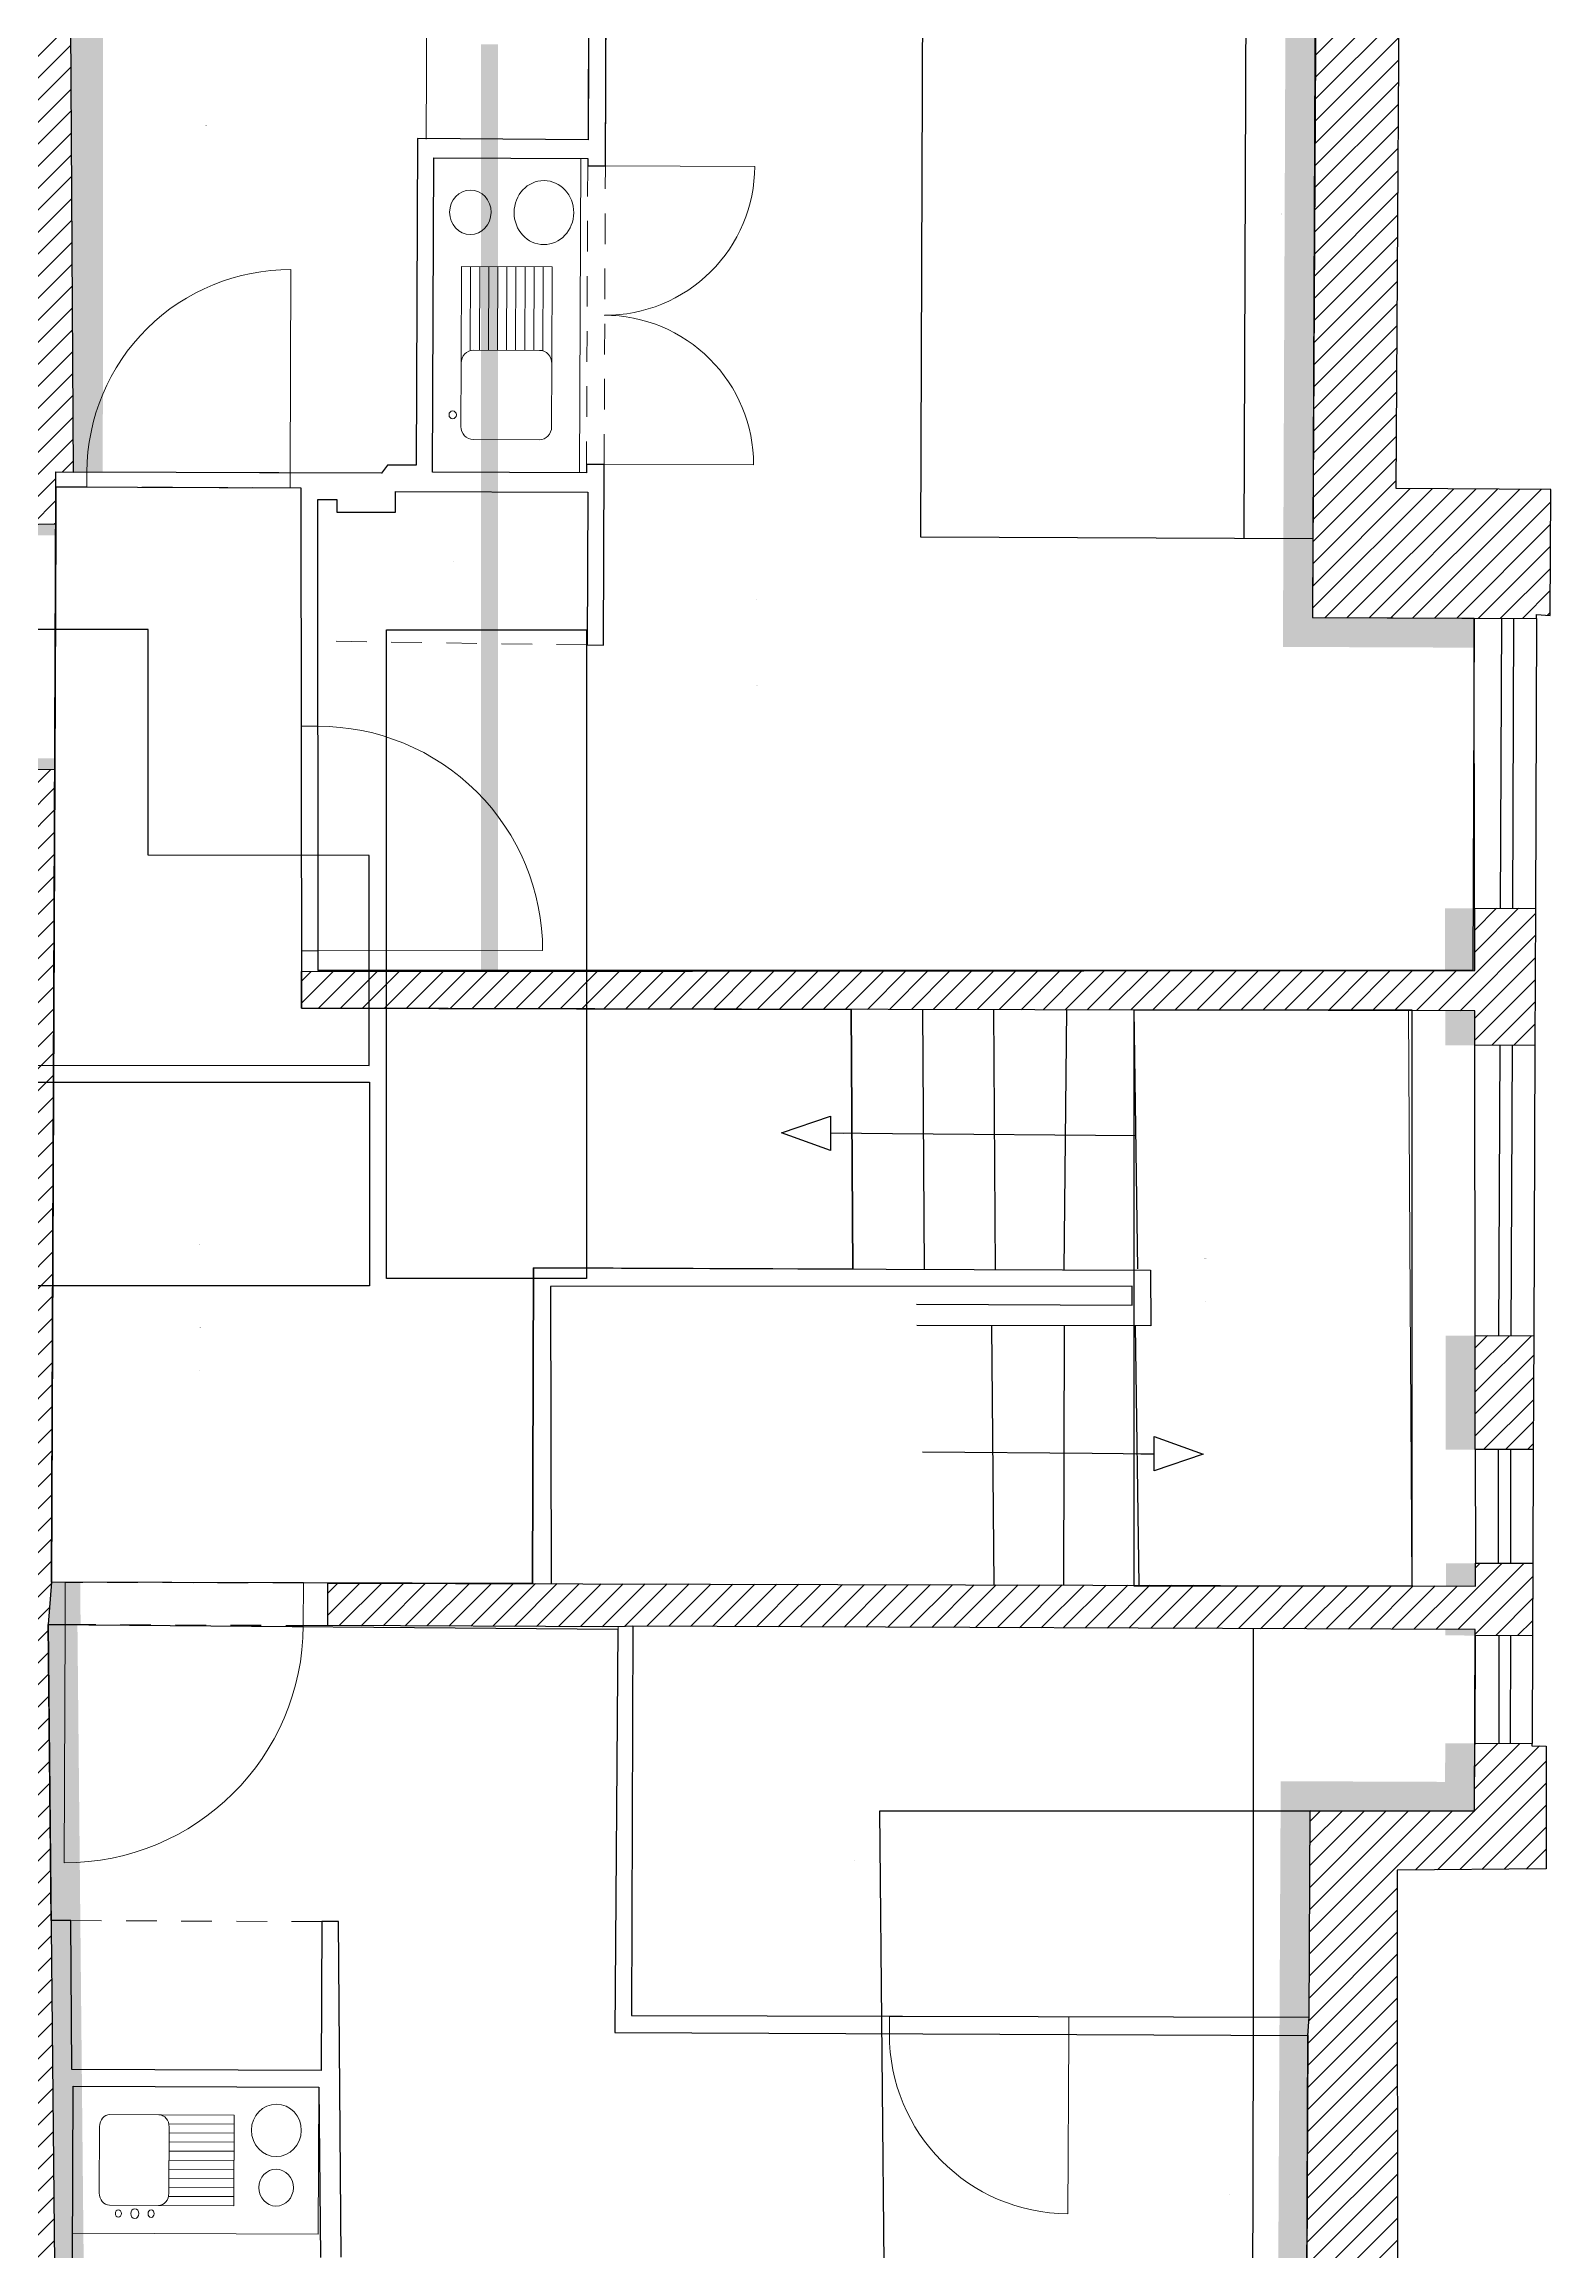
# Model space of a CAD drawing. Header units: metres. Extents: x -228 to 369, y -174 to 385.
# Drawn here: x 84.63 to 90.78, y 9.14 to 18.15 of the extents above; entities that cross this region are included whole.
import ezdxf
from ezdxf.enums import TextEntityAlignment as Align

# ---------------------------------------------------------------- set-up
doc = ezdxf.new("R2010")
doc.units = ezdxf.units.M
doc.linetypes.add('CACHE', pattern=[9.524999999999999, 6.349999999999999, -3.174999999999999])
doc.linetypes.add('CACHE2', pattern=[0.1875, 0.125, -0.0625])
for name, color, linetype in [('010_mur', 2, 'Continuous'), ('020_cloi', 5, 'Continuous'), ('030_menuiserie', 1, 'Continuous'), ('070_trait-fin', 4, 'Continuous'), ('077_textes-1', 243, 'Continuous')]:
    doc.layers.add(name, color=color, linetype=linetype)
doc.layers.add('060_repères murs', color=104, linetype='Continuous', lineweight=0)
doc.layers.add('102_demol', color=10, linetype='Continuous', lineweight=5)
doc.layers.add('091_surfaces', color=60, linetype='Continuous', plot=False)
doc.layers.add('092_surfaces projet', color=60, linetype='Continuous', plot=False)
doc.styles.add('clem', font='swissc.ttf')
pattern_1 = [(45, (-103.05373800496132, -13.210962721703547), (-0.0449012806, 0.0449012806), [])]

# ---------------------------------------------------------------- blocks, each defined once
blk = doc.blocks.new('R+1 Projet')
at = {"layer": '010_mur'}
h = blk.add_hatch(dxfattribs=at)
h.set_pattern_fill('ANSI31', color=4, scale=0.02)
h.set_pattern_definition(pattern_1)
h.paths.add_polyline_path([(-11.804457815504467, 12.118766791894162), (-10.86187814021232, 12.122532927163702), (-10.807843202213299, 12.122317166687134), (-10.773001586594111, 12.121906286140293), (-10.76979796741136, 12.499809528110632), (-11.57468503097789, 12.500578974907691), (-11.574175238387069, 12.513657684576751), (-11.710971716382447, 12.512307834803943), (-11.711730076350687, 12.498257816173423), (-12.372259680040262, 12.488472950888394), (-12.406210457448362, 12.508731184489733), (-12.499032577815415, 12.506780497131402), (-12.522894778708832, 12.53551147856036), (-12.75520256104322, 12.534364368142851), (-12.75490472290436, 12.608954764991502), (-12.89333176482283, 12.611791117006652), (-12.89440541546373, 12.533398294277722), (-13.19213645064232, 12.484083618377914), (-13.555917248992081, 12.481874511392382), (-13.53863806790749, 8.245270460756148), (-13.6821056631178, 8.242795422472701), (-13.68358072028884, 8.21232620895069), (-17.45094311784687, 8.238737074572128), (-17.45247965153187, 8.272161079279178), (-17.66123324933691, 8.265475588808767), (-17.667951406688697, 8.046615409551015), (-17.64457418415095, 8.046522064645252), (-17.64792629934938, 7.834332621678769), (-17.70812213583715, 7.813687097233343), (-17.71077342823261, 7.776938103502763), (-17.73085103540496, 7.766993138421677), (-17.72243273203716, 7.058094335620117), (-17.271166506367948, 7.056292437790836), (-17.267864582840808, 7.883224280816213), (-13.54712452687458, 7.868367424609897), (-13.54889003341213, 5.924892285593669), (-13.05424737667596, 5.933618519223819), (-13.05340019593805, 6.145785632439219), (-12.98154450071754, 6.145498714844289), (-12.997186160511228, 8.649966163828793), (-12.984589983760559, 9.198499158337793), (-12.97946217289562, 9.272259181565024), (-12.97119538551986, 11.342588769218422), (-12.97119538551986, 12.123425559047613)])
h = blk.add_hatch(dxfattribs=at)
h.set_pattern_fill('ANSI31', color=4, scale=0.02)
h.set_pattern_definition(pattern_1)
h.paths.add_polyline_path([(-17.28631225777037, 4.0278565000768864), (-17.282853479815998, 4.128279074980965), (-17.27717608338044, 5.551257401747426), (-17.70455903233418, 5.552963934935979), (-17.69576835363147, 4.812707693754055), (-17.642410968028088, 4.813937359137634), (-17.6404976626908, 4.570802296847541), (-17.668624307553358, 4.568750902070022), (-17.66882697908357, 4.349012606968609), (-17.63964852955334, 4.347505398751091), (-17.6447258035756, 4.029287638598616)])
h.paths.add_polyline_path([(-17.61804934940392, -1.2474363171556617), (-17.64577849843881, -0.24323743619926996), (-17.28253657386176, -0.24168277785400316), (-17.278949805787228, -1.0797220553111402), (-13.55084236026767, -1.0946083200108843), (-13.5466908650543, 2.9794908102945192), (-13.55150182396322, 3.049825481944717), (-13.549790704806181, 4.93343077992613), (-13.05824894359812, 4.931468063343637), (-13.07149049333897, 1.6152618087122392), (-13.085077358123849, 1.4431773799640357), (-13.045997896383959, -2.5410611844294184), (-13.59832634867958, -2.535954220874264), (-13.6015783745654, -1.827889913133695), (-13.717906037115421, -1.8242684776635725), (-13.702145578346212, -1.4571971529642178), (-17.426757306942118, -1.4448052998274217), (-17.437137987848438, -1.474107712203404), (-17.66001204186021, -1.4746853880511481), (-17.65764940308301, -1.2502126560307807)])
h.paths.add_polyline_path([(-10.893363628236294, -5.757968302533554), (-10.829610028206263, -6.120839350369206), (-10.820030641008234, -6.164803270734993), (-11.345958657534176, -6.295703517895889), (-11.365444964872404, -6.207985536894411), (-12.74038062141157, -6.443215566566215), (-13.555917249561348, -6.522433814381657), (-13.55020196048335, -4.49289993832208), (-13.58933912837496, -4.492743664416777), (-13.59238082385662, -3.830474605765048), (-13.03344231715753, -3.8211305795804953), (-13.01114592332484, -6.094297818841879)])
h.paths.add_polyline_path([(-11.943981120039663, 1.6122765196237152), (-7.260497501372992, 1.5998761321618797), (-7.260620286626182, 1.6935307554685277), (-7.026714037903039, 1.693837415549206), (-7.027936660736559, 1.397439520953049), (-7.261510896220097, 1.3983721795122261), (-7.261414682757204, 1.4224678190564743), (-10.698802952309743, 1.436193246840558), (-10.759548899368857, 1.433891589413688), (-11.943981119878645, 1.4386210046330121)])
h.paths.add_polyline_path([(-7.022889106824586, 2.621107451379357), (-7.024804522529886, 2.1567572308778473), (-7.261227189455566, 2.15644727175968), (-7.2618376717858695, 2.622093099970662)])
h.paths.add_polyline_path([(-7.263390909133486, 3.947511606450862), (-12.051565095104998, 3.9579832735002847), (-12.050967380682303, 4.107674630263499), (-7.263390909133486, 4.111333636758646), (-7.263390909133486, 4.365127333908312), (-7.015693794014187, 4.365452076335785), (-7.018002261555376, 3.805815121909109), (-7.263390909133486, 3.806827334890549)])
h.paths.add_polyline_path([(-9.643212747523613, 12.498732547962282), (-9.765646328713592, 12.498849590627213), (-9.7731454227036, 12.110115172550282), (-7.9785595563106835, 12.088951962718562), (-7.93018076448916, 12.043812177979413), (-7.893882744118127, 10.932679209369963), (-7.901154705533008, 9.229060792621452), (-7.910720042784924, 9.156948811401232), (-7.925115054281269, 5.551870493690803), (-7.010815448928588, 5.548099065137938), (-7.010752239893954, 5.563422699108051), (-6.955629511415863, 5.5605758335063005), (-6.952782119174627, 6.073450435107805), (-7.584127700582867, 6.07864264337797), (-7.547094440292167, 11.989220695322143), (-7.505382920420997, 11.989054141874652), (-7.503020374584484, 12.496570064331753), (-7.69344260129521, 12.500641207154981), (-7.694009453679792, 12.576321055828592), (-7.831363498128303, 12.575130400572812), (-7.835963350128987, 12.511648707437123), (-8.031595619573455, 12.507404099041304), (-8.032625872598038, 12.489204143323294), (-8.145605431948534, 12.490613060111352), (-8.14569724758043, 12.467618891516464), (-8.84038248670866, 12.464849633132543), (-8.843461948097865, 12.485968030805523), (-8.95313553702228, 12.488516867854633), (-8.954244894702532, 12.474802255795222), (-9.642349643714516, 12.482975319251853)])
h.paths.add_polyline_path([(-17.29159721039719, 1.875311684591288), (-17.28905162326188, 1.2805417610576844), (-17.68780779870009, 1.2788351032997887), (-17.70714248684529, 1.9790322919921892), (-17.683327140288487, 1.9900867948375534), (-17.681770318876257, 2.007921139913378), (-17.651958623097048, 2.032331365320133), (-17.6267048845669, 2.0314876739429018), (-17.63212304246099, 2.2903299615238213), (-17.66173022365761, 2.291040949538583), (-17.66259093492092, 2.5166002555191516), (-17.6302469513872, 2.518252150009794), (-17.63305131444122, 2.814775279305176), (-17.291143156969987, 2.8180088701953347), (-17.29121598585542, 2.799769645827182)])
h.paths.add_polyline_path([(-7.964160262261538, -5.014469897450182), (-7.945069575965718, -0.23340930804581217), (-7.938551705405951, -0.15919241008174212), (-7.935186705963098, 0.6835360554396179), (-7.26437591957143, 0.680857521147118), (-7.26326825835884, 0.958259503289737), (-7.029752097120291, 0.957327078118106), (-7.0297886571274635, 0.9484639120996867), (-6.972101787750253, 0.947220724378421), (-6.9724095726377335, 0.44597880486500796), (-7.5801400465386894, 0.44105761826911394), (-7.575870283202349, -5.083503872569272), (-7.521769437039074, -5.0837198961971435), (-7.511198155326747, -5.6021617883257555), (-8.039699792075153, -5.685885436515818), (-8.046164502621286, -5.659562593708689), (-9.280028803467975, -5.869339873120335), (-9.270059892454265, -5.909929822356354), (-9.778977584311397, -6.006231421913398), (-9.790303036290751, -5.959217467679119), (-9.8068282447604, -5.9617872909609275), (-9.86801091838759, -5.595129855703124), (-9.210619709623824, -5.490728157987759), (-7.965485203308871, -5.275035838928554)])
blk.add_line((-13.05364349101906, 6.084855050935149), (-13.054247375647499, 5.933618519584124))
for points in [[(-17.64457418415095, 8.046522064645252), (-17.64792629934938, 7.834332621678769), (-17.70812213583715, 7.813687097233343), (-17.71077342823261, 7.776938103502763), (-17.73085103540496, 7.766993138421677), (-17.72243273203716, 7.058094335620117), (-17.271166506367948, 7.056292437790836), (-17.267864582840808, 7.883224280816213), (-13.54712452687458, 7.868367424609897), (-13.54889003341213, 5.924892285593669), (-13.05424737667596, 5.933618519223819), (-13.05340019593805, 6.145785632439219), (-12.98154450071754, 6.145498714844289), (-12.997186160511228, 8.649966163828793)], [(-7.910720042784924, 9.156948811401232), (-7.925115054281269, 5.551870493690803), (-7.010815448928588, 5.548099065137938), (-7.010752239893954, 5.563422699108051), (-6.955629511415863, 5.5605758335063005), (-6.952782119174627, 6.073450435107805), (-7.584127700582867, 6.07864264337797), (-7.547094440292167, 11.989220695322143)], [(-17.61804934940392, -1.2474363171556617), (-17.64577849843881, -0.24323743619926996), (-17.28253657386176, -0.24168277785400316), (-17.278949805787228, -1.0797220553111402), (-13.55084236026767, -1.0946083200108843), (-13.5466908650543, 2.9794908102945192), (-13.55150182396322, 3.049825481944717), (-13.549790704806181, 4.93343077992613), (-13.05824894359812, 4.931468063343637), (-13.07149049333897, 1.6152618087122392), (-13.085077358123849, 1.4431773799640357), (-13.045997896383959, -2.5410611844294184), (-13.59832634867958, -2.535954220874264), (-13.6015783745654, -1.827889913133695), (-13.717906037115421, -1.8242684776635725), (-13.702145578346212, -1.4571971529642178), (-17.426757306942118, -1.4448052998274217), (-17.437137987848438, -1.474107712203404), (-17.66001204186021, -1.4746853880511481), (-17.65764940308301, -1.2502126560307807), (-17.61804934940392, -1.2474363171556617)], [(-7.022889106824586, 2.621107451379357), (-7.024804522529886, 2.1567572308778473), (-7.261227189455566, 2.15644727175968), (-7.2618376717858695, 2.622093099970662), (-7.022889107138726, 2.621107451380667)], [(-11.943981119878645, 1.6122765196232898), (-7.260497501372992, 1.5998761321618797), (-7.260620286626182, 1.6935307554685277), (-7.026714037903039, 1.693837415549206), (-7.027936660736559, 1.397439520953049), (-7.261510896220097, 1.3983721795122261), (-7.261414682757204, 1.4224678190564743), (-10.698802952309743, 1.436193246840558), (-10.759548899368857, 1.433891589413688), (-11.943981119878645, 1.4386210046330121), (-11.943981120039663, 1.6122765197915099)], [(-7.964160262261538, -5.014469897450182), (-7.945069575965718, -0.23340930804581217), (-7.938551705405951, -0.15919241008174212), (-7.935186705963098, 0.6835360554396179), (-7.26437591957143, 0.680857521147118), (-7.26326825835884, 0.958259503289737), (-7.029752097120291, 0.957327078118106), (-7.0297886571274635, 0.9484639120996867), (-6.972101787750253, 0.947220724378421), (-6.9724095726377335, 0.44597880486500796), (-7.5801400465386894, 0.44105761826911394), (-7.575870283202349, -5.083503872569272)]]:
    blk.add_lwpolyline(points, dxfattribs=at)
blk.add_lwpolyline([(-7.263390909133486, 3.947511606450862), (-12.051565095104998, 3.9579832735002847), (-12.050967380682303, 4.107674630263499), (-7.263390909133486, 4.111333636758646), (-7.263390909133486, 4.365127333908312), (-7.015693794014187, 4.365452076335785), (-7.018002261555376, 3.805815121909109), (-7.263390909133486, 3.806827334890549)], close=True, dxfattribs=at)
at = {"layer": '020_cloi'}
for p, q in [((-11.109065434168407, 1.6100659273848579), (-11.103920228362076, 2.898628282058343)), ((-11.103920228362076, 2.898628282058343), (-8.586035316879824, 2.888574415397597)), ((-8.586035316879824, 2.888574415397597), (-8.584740470922151, 2.6617854396998886)), ((-8.661719167648226, 2.82375085185311), (-11.034556652318606, 2.8220643034143715)), ((-11.034556652318606, 2.8220643034143715), (-11.031767400324862, 1.609861265814398)), ((-8.662027899903878, 2.746432166916493), (-8.661719167648226, 2.82375085185311)), ((-9.541402330687452, 2.74994349304674), (-8.662027899903878, 2.746432166916493)), ((-8.584740470922151, 2.6617854396998886), (-9.540746046424355, 2.662567710832372))]:
    blk.add_line(p, q, dxfattribs=at)
at = {"layer": '030_menuiserie'}
for p, q in [((-7.158347663431304, 4.36526505123882), (-7.153466121132478, 5.548687490897718)), ((-7.108348088838792, 4.3650588061587765), (-7.103466546539893, 5.548481245817674)), ((-7.164436413644472, 2.6216913254352394), (-7.159549566430105, 3.806398995933414)), ((-7.114436838890942, 2.62148508018683), (-7.109549991676577, 3.8061927506851485)), ((-7.165748104946287, 1.6936551349135698), (-7.16635500490931, 2.156571654423751)), ((-7.115748148193415, 1.693720686508605), (-7.11635504815651, 2.156637206018786)), ((-7.1651527350286415, 1.3979874223272781), (-7.165617980773931, 0.9578695882055039)), ((-7.117345275858497, 1.397796528032341), (-7.1191026374535795, 0.957683852478076))]:
    blk.add_line(p, q, dxfattribs=at)
at = {"layer": '070_trait-fin', "linetype": 'CACHE'}
for p, q in [((-9.524192322488052, 5.879798453244584), (-9.51108120492474, 9.16333902430575)), ((-8.197285152141376, 8.074848020373903), (-8.206070960477046, 5.874535217963565)), ((-13.05424737465273, 5.933618519891606), (-13.05824894311521, 4.9314680628389755)), ((-7.923831158197681, 5.8734082407868105), (-9.524192322488052, 5.879798453244584)), ((-8.169724530379645, -1.5077028601132043), (-8.166101756325116, -0.23252672998758506))]:
    blk.add_line(p, q, dxfattribs=at)
at = {"layer": '070_trait-fin'}
for p, q in [((-9.800925972730727, 2.893425452017109), (-9.807470695321353, 3.9530754702382533)), ((-9.509176357090583, 2.892260500305128), (-9.515956309429276, 3.95243793440677)), ((-9.219559330467492, 2.8911040650466746), (-9.226049833629695, 3.951803912940085)), ((-8.93848992472569, 2.8899817611776233), (-8.928201771768327, 3.9511525244856602)), ((-8.637954453344829, 2.893995877437264), (-8.652630222426996, 3.950549853240372)), ((-9.639215555446462, 3.4452566984287105), (-9.892469985207608, 3.447386902181314)), ((-8.645495487125155, 3.4368982069620686), (-9.639215555446462, 3.4452566984287105)), ((-9.224084053814112, 1.605075091387262), (-9.234030771423896, 2.6623167351215673)), ((-8.939382966186786, 2.662075633110653), (-8.94218354505214, 1.6043287069239893)), ((-8.6486300185863, 2.6618377180576487), (-8.634803920911326, 1.6035148619759996)), ((-9.517005393502368, 2.1475858054001575), (-8.824753542465805, 2.141763057988283)), ((-8.824753542465805, 2.141763057988283), (-8.57149911270466, 2.139632854235679))]:
    blk.add_line(p, q, dxfattribs=at)
at = {"layer": '070_trait-fin', "linetype": 'CACHE2'}
for p, q in [((-12.043536196801979, 1.612540111068956), (-13.01520119530065, 1.615112772353168)), ((-13.015657160618389, 1.44290018668049), (-12.043995623345362, 1.4390203617833324))]:
    blk.add_line(p, q, dxfattribs=at)
at = {"layer": '070_trait-fin', "color": 7, "linetype": 'CACHE', "true_color": 0xffffff}
blk.add_line((-7.261510896220097, 1.3983721795122261), (-7.26326825835884, 0.958259503289737), dxfattribs=at)
at = {"layer": '070_trait-fin', "color": 7, "true_color": 0xffffff}
for points in [[(-7.2641228638175015, 4.365126374866231), (-7.265675170589056, 5.549150345681264)], [(-7.2618376717858695, 2.622093099970662), (-7.263390909133486, 3.806827334890549)], [(-7.261227189455566, 2.15644727175968), (-7.260620286626182, 1.6935307554685277)]]:
    blk.add_lwpolyline(points, dxfattribs=at)
at = {"layer": '070_trait-fin'}
for points in [[(-7.010815448928588, 5.548099065137938), (-7.015693794014187, 4.365452076335785)], [(-7.0180022610182995, 3.805815121906925), (-7.022889106824586, 2.6211074513795016)], [(-9.837320953092785, 3.446923026300212), (-9.892469985207608, 3.4473869021813166), (-9.89305875643029, 3.37738937830771), (-10.092462910561007, 3.449069105674719), (-9.891881213984888, 3.5173844260550697), (-9.892469985207608, 3.4473869021813166)], [(-8.626648144819482, 2.1400967301167837), (-8.57149911270466, 2.139632854235679), (-8.570910341481977, 2.209630378109286), (-8.37150618735126, 2.137950650742277), (-8.572087883927379, 2.069635330361925), (-8.57149911270466, 2.139632854235679)], [(-7.024804521397854, 2.1567572308793017), (-7.026714036971862, 1.69383741555037)], [(-7.0278975501209775, 1.3974393647849501), (-7.029654910870994, 0.9573266900556341)]]:
    blk.add_lwpolyline(points, dxfattribs=at)
at = {"layer": '070_trait-fin', "linetype": 'CACHE'}
for points in [[(-8.166101756325116, -0.23252672998758506), (-8.166101756325116, 1.4260802178085852)], [(-9.645625870146068, -4.043271251511033), (-9.690815760167952, 0.682692324489035), (-7.935190074965448, 0.682692324489035)]]:
    blk.add_lwpolyline(points, dxfattribs=at)
at = {"layer": '091_surfaces'}
for points in [[(-12.984581385658998, 9.198873584839742), (-11.584409290582881, 9.193282724141604), (-11.549555200518336, 9.180143985759063), (-10.875166360860204, 9.177451162743672), (-10.881862277453656, 7.500529241802578), (-11.577394525410673, 7.505766063495976), (-11.582715412893268, 6.173209665304391), (-11.700150862716947, 6.173678584155278), (-11.724483309801254, 6.140479293096723), (-12.98154450071754, 6.145498714844289), (-12.997186160511228, 8.649966163828793)], [(-11.98295400329811, 4.1113273581252034), (-11.985019435130125, 6.033214522399357), (-11.907303216939873, 6.032904203029396), (-11.9075055266247, 5.982237846267678), (-11.667292159114659, 5.981278679083383), (-11.666953412313925, 6.0661142646505315), (-10.88258508634557, 6.06298229515682), (-10.885073600869765, 5.439760397430218), (-10.818923556615374, 5.439496262286848), (-10.81598467365262, 6.1755079830723965), (-10.887961347028924, 6.1757953846114795), (-10.888094155809195, 6.142534913587733), (-11.516246908820104, 6.1450431159553265), (-11.511130073415698, 7.4269796865512365), (-10.882975406377792, 7.424471479362701), (-10.883092336070057, 7.395187660180515), (-10.811115664953105, 7.394900258323014), (-10.804033712672918, 9.168501759672923), (-7.9068941907649055, 9.161206024922434), (-7.925115054281269, 5.551870493690803), (-7.265675170588839, 5.549150345512135), (-7.271606100271892, 4.1113273581252034)], [(-11.109065434168242, 1.6100659274274398), (-13.07149049333897, 1.6152618087122392), (-13.05364349101906, 6.084855050935149), (-12.054313328049211, 6.080864743986021), (-12.051565095104998, 3.9579832735002847), (-9.807470695321353, 3.9530754702382533), (-9.80092597272276, 2.8934254507271038), (-11.103920228358911, 2.8986282828488075)], [(-8.652630222417393, 3.950549852549616), (-7.520695840664011, 3.950549852549616), (-7.520695840664011, 1.599982464471105), (-8.652630222417393, 1.599982464471105)], [(-7.261414682757204, 1.4224678190564743), (-10.698802952309743, 1.436193246840558), (-10.705146107457004, -0.15238782909596904), (-7.938551705405951, -0.15919241008174212), (-7.935190074965448, 0.682692324489035), (-7.264368593234103, 0.682692324489035)]]:
    blk.add_lwpolyline(points, close=True, dxfattribs=at)
for points in [[(-13.085077358123849, 1.4431773799640357), (-10.759626756514354, 1.4243003910277046), (-10.772991655203624, -0.2221174673634232), (-7.945069575965718, -0.23340930804581217), (-7.960181526266769, -4.018037523805625)], [(-12.98582383158216, -1.1496451393042753), (-12.983067820984939, -0.4407874667919722), (-11.981066347976066, -0.44478839610532117), (-11.974106742530457, -1.1395099255160313)], [(-11.888683604071884, -1.1386541724432027), (-11.900680828662553, 0.23058067912177593), (-11.968688440778879, 0.2308522323284501), (-11.971060312993469, -0.3765642265515641), (-12.98791161132332, -0.37250395866489305), (-12.9918760516743, 0.23493780192104086), (-13.07297665940674, 0.23526163503018283), (-13.085077358123849, 1.4431773799640357)]]:
    blk.add_lwpolyline(points, dxfattribs=at)
at = {"layer": '102_demol', "ltscale": 0.5}
for p, q in [((-11.535151957709132, 9.180087639432164), (-11.541847846995333, 7.503173057819367)), ((-10.911141244047721, 7.424584837886506), (-10.91625999707696, 6.142647379363188)), ((-11.399473229275063, 6.589312169354381), (-11.397895808984941, 6.984196417848288)), ((-11.397895808984941, 6.984196417848288), (-11.027898761412107, 6.982718320127898)), ((-11.362266517482166, 6.640985538023816), (-11.36089610434614, 6.9840486079306)), ((-11.325259442477655, 6.6426828110039065), (-11.32389639970741, 6.983900798013057)), ((-11.288259737166046, 6.642535001730286), (-11.28689669522948, 6.983752988263733)), ((-11.25126003252717, 6.642387191812595), (-11.24989698991787, 6.983605178989819)), ((-11.21426032788837, 6.642239381894907), (-11.212897285278997, 6.983457369072276)), ((-11.177260623249568, 6.642091571977362), (-11.175897580640193, 6.983309559154732)), ((-11.140260918610693, 6.6419437620596735), (-11.138897876001392, 6.983161749237043)), ((-11.103261213460101, 6.641795952954126), (-11.101898171362592, 6.983013939319354)), ((-11.066268879186865, 6.639803060138657), (-11.06489846605091, 6.982866130045586)), ((-11.029476181702158, 6.5878340716339885), (-11.027898761412107, 6.982718320127898)), ((-11.400502264728383, 6.331707890095423), (-11.399473229275063, 6.589312169354381)), ((-11.349259250599536, 6.642778688056861), (-11.07926140533822, 6.641700075901172)), ((-11.029476181702158, 6.5878340716339885), (-11.030505217155552, 6.330229792375031)), ((-11.080719200107596, 6.2767622005744474), (-11.350717045207967, 6.2778408125620615)), ((-12.9830678209836, -0.440787466456823), (-12.9854686390523, -1.0407743588945597)), ((-11.981066348145724, -0.4447884385817451), (-12.9830678209836, -0.440787466456823)), ((-11.981066348145724, -0.4447884385817451), (-11.983462780785596, -1.0447753483556155)), ((-12.87517648737685, -0.6062129956326683), (-12.8762541823689, -0.8762108445487685)), ((-12.632825817632584, -0.5571797824656824), (-12.83322686886288, -0.5563800118482322)), ((-12.632825817632584, -0.5571797824656824), (-12.325628986646299, -0.5584057594821206)), ((-12.592659658558805, -0.5943403745870456), (-12.325776670432498, -0.595405464582873)), ((-12.592353876139642, -0.8773438484032522), (-12.59127618114766, -0.607345999487152)), ((-12.327105828165186, -0.9284028120554286), (-12.325628986646299, -0.5584057594821206)), ((-12.591667344104172, -0.7053452182846377), (-12.32621972278579, -0.7064045801924659)), ((-12.591519660317973, -0.6683455131840311), (-12.326072038999664, -0.6694048750917135)), ((-12.591371975698094, -0.6313458076075767), (-12.32592435437964, -0.632405169515405)), ((-12.591962712510322, -0.7793446289616986), (-12.326515091191942, -0.7804039908695268)), ((-12.591815028724195, -0.7423449238610921), (-12.326367407405742, -0.7434042857689201)), ((-12.593841131671544, -0.890338016483147), (-12.326958143545236, -0.8914031064789742)), ((-12.592258081077416, -0.8533440394705395), (-12.326810459598091, -0.8544034015465879)), ((-12.592110397130272, -0.816344334538153), (-12.326662775139084, -0.8174036958019133)), ((-12.83470371038176, -0.9263770644215402), (-12.634302659151473, -0.9271768350388448)), ((-12.634302659151473, -0.9271768350388448), (-12.327105828165186, -0.9284028120554286)), ((-11.983462780785596, -1.0447753483556155), (-12.9854686390523, -1.0407743588945597))]:
    blk.add_line(p, q, dxfattribs=at)
at = {"layer": '102_demol'}
for p, q in [((-10.875166360860204, 9.177451162743672), (-10.881862277453656, 7.500529241802578)), ((-10.804033707394229, 9.168501759651843), (-10.811115664951759, 7.394900258658161)), ((-11.577394525410673, 7.505766063495976), (-11.582715399206608, 6.1732096652497415)), ((-10.881862277453656, 7.500529241802578), (-11.577394525410673, 7.505766063495976)), ((-11.516246908812064, 6.145043117967143), (-11.511128159744295, 7.426979679559301)), ((-11.511128159744295, 7.426979679559301), (-10.882975406390578, 7.424471476160107)), ((-10.882975406390578, 7.424471476160107), (-10.88309233599528, 7.395187660515367)), ((-10.883092335673318, 7.395187660178927), (-10.8111156637959, 7.39490025879728)), ((-10.811115664629796, 7.394900258321723), (-10.201419528997175, 7.392465755818412)), ((-12.097375754321948, 6.141968246077594), (-12.094063866387842, 6.971395890909481)), ((-12.98154450071754, 6.145498714844289), (-12.92680340144357, 6.145280134720668)), ((-12.927046696041609, 6.084349552711936), (-12.926803401604518, 6.145280134888889)), ((-12.097619050426694, 6.081037662949239), (-12.09737575496587, 6.141968246750475)), ((-11.724483309801254, 6.140479293096723), (-12.0973757551557, 6.141968245601891)), ((-11.700150862716947, 6.173678584155278), (-11.724483309801254, 6.140479293096723)), ((-11.582715399206608, 6.1732096652497415), (-11.700150862716947, 6.173678584155278)), ((-10.888094155809195, 6.142534913587733), (-11.516246908812064, 6.145043117967143)), ((-10.887961347189304, 6.1757953849397005), (-10.888094155809195, 6.142534913587733)), ((-10.887961347028286, 6.175795384771481), (-10.815984676145781, 6.175507983082353)), ((-10.815984675472974, 6.175507983726273), (-10.818923556615374, 5.439496262286848)), ((-10.815984675122053, 6.17550798470649), (-10.206283741504777, 6.1752333956059005)), ((-12.927046695719648, 6.084349552375498), (-13.05364349101906, 6.084855050935149)), ((-12.054313328371173, 6.080864744322316), (-12.097619050587637, 6.081037663117458)), ((-12.052663522519252, 5.107932561737252), (-12.054313328049211, 6.080864743986021)), ((-11.666953412313925, 6.0661142646505315), (-11.667292159113385, 5.981278679400857)), ((-10.88258508633542, 6.062982297697452), (-11.666953412313925, 6.0661142646505315)), ((-10.885073600869765, 5.439760397430218), (-10.88258508633542, 6.062982297697452)), ((-11.90730321694373, 6.032904202065982), (-11.985019435130125, 6.033214522399357)), ((-11.985019435130125, 6.033214522399357), (-11.984025123876018, 5.1080063265041105)), ((-11.907505526731512, 5.982237846268108), (-11.90730321694373, 6.032904202065982)), ((-11.667292159113385, 5.981278679400857), (-11.907505526731512, 5.982237846268108)), ((-10.818923556615374, 5.439496262286848), (-10.885073600869765, 5.439760397430218)), ((-11.984025123876018, 5.1080063265041105), (-12.052663522519252, 5.107932561737252)), ((-12.051110279395836, 4.191944884664261), (-11.98304072055773, 4.192018039467511)), ((-12.050967380682303, 4.107674630263499), (-12.051110279395836, 4.191944884664261)), ((-11.98304072123061, 4.192018038823589), (-11.067052434222896, 4.1930024408252216)), ((-11.98304072055773, 4.192018039467511), (-11.982950108389014, 4.107703139854129)), ((-7.520695840664011, 1.6006104312447125), (-7.533390909133486, 3.9481395732244713)), ((-13.07149049333897, 1.6152618087122392), (-13.01520119546167, 1.6151127725213876)), ((-13.015657160618389, 1.44290018668049), (-13.01520119594457, 1.6151127730260493)), ((-13.085077358123849, 1.4431773799640357), (-13.015657160457371, 1.44290018651227)), ((-13.01565715965244, 1.4429001856711698), (-13.01953698352601, 0.47123865002256893)), ((-10.759548899368857, 1.433891589413688), (-10.772991655203624, -0.2221174673634232)), ((-12.9918760516743, 0.23493780192104086), (-13.07297665940674, 0.23526163503018283)), ((-12.98791161132332, -0.37250395866489305), (-12.9918760516743, 0.23493780192104086)), ((-11.968634911700974, 0.2308520195697199), (-11.971060312993469, -0.3765642265515641)), ((-11.900680828662553, 0.23058067912177593), (-11.968634911700974, 0.2308520195697199)), ((-11.888683604071884, -1.1386541724432027), (-11.900680828662553, 0.23058067912177593)), ((-9.65203683718737, -0.2265934185538212), (-9.651757331005173, -0.15659397676878206)), ((-8.920478836475922, -0.2295145160832912), (-8.920199328976851, -0.15951507432691914)), ((-10.772991655203624, -0.2221174673634232), (-7.945069575965718, -0.23340930804581217)), ((-8.920478833549312, -0.2295145177941602), (-8.923399931297427, -0.9610725209710655)), ((-11.971060312993469, -0.3765642265515641), (-12.98791161132332, -0.37250395866489305)), ((-12.985898278500208, -1.1496458851017817), (-12.98306782066163, -0.44078746679326297)), ((-12.98306782066163, -0.44078746679326297), (-11.981066347530613, -0.444788440571283)), ((-11.981066347530613, -0.444788440571283), (-11.974106743393168, -1.1395099273085363))]:
    blk.add_line(p, q, dxfattribs=at)
at = {"layer": '102_demol', "color": 0, "ltscale": 0.5}
blk.add_line((-10.911141244047721, 7.424584837886506), (-11.511128160417176, 7.426979678915522), dxfattribs=at)
at = {"layer": '102_demol', "linetype": 'CACHE2'}
for p, q in [((-10.88309233599528, 7.395187660515367), (-10.887961347028286, 6.175795384771481)), ((-10.815984674478132, 6.1755079840337554), (-10.8111156637959, 7.39490025879728)), ((-12.09737575496587, 6.141968246750475), (-12.926803401604518, 6.145280134888889)), ((-12.927046696041609, 6.084349552711936), (-12.097619050426694, 6.081037662949239)), ((-10.885073600869765, 5.439760397430218), (-11.984399133631777, 5.456023085246123)), ((-12.052663522358236, 5.107932561569033), (-12.051110279395836, 4.191944884664261)), ((-11.983040720235842, 4.192018039131071), (-11.984025123876018, 5.1080063265041105)), ((-12.9918760516743, 0.23493780192104086), (-11.96863491205182, 0.230852018589212))]:
    blk.add_line(p, q, dxfattribs=at)
at = {"layer": '102_demol', "linetype": 'CACHE'}
for p, q in [((-10.705146107457004, -0.15238782909596904), (-10.698802952309743, 1.436193246840558)), ((-9.651757331005173, -0.15659397676878206), (-10.705146107457004, -0.15238782909596904)), ((-7.938551705405951, -0.15919241008174212), (-9.651757331005173, -0.15659397676878206))]:
    blk.add_line(p, q, dxfattribs=at)
at = {"layer": '102_demol'}
blk.add_lwpolyline([(-11.943981119878645, 1.6122765196232898), (-12.043536196801979, 1.612540111068956), (-12.043995623345362, 1.4390203617833324), (-11.943981119878645, 1.4386210046330121)], dxfattribs=at)
for centre, radius, start, end in [((-10.811115664629796, 7.394900258321723), 0.6097009957810301, -90.22877953424518, -0.22877951506847133), ((-12.097375754321948, 6.141968246077594), 0.8294342569262283, 89.77122031567622, 179.7712203248478), ((-10.815984675122053, 6.17550798470649), 0.6097009957810301, -0.025804111212405497, 89.9741959171356), ((-11.98304072123061, 4.192018038823589), 0.9159888160160113, 0.06157509353140749, 90.06157511187426), ((-13.01565715965244, 1.4429001856711698), 0.971669281752768, -90.22877960928454, -0.22877961011840653), ((-8.920478833549312, -0.2295145177941602), 0.7315638348284518, 179.7712202398033, -90.22877977020208)]:
    blk.add_arc(centre, radius, start, end, dxfattribs=at)
at = {"layer": '102_demol', "ltscale": 0.5, "extrusion": (-0, 0, -1)}
for centre, major_axis, ratio in [((-11.06201974176871, 7.20402008464138), (-0.000521780668038903, -0.1306716879132692), 0.9316579927775577), ((-11.36201052989225, 7.205218515073502), (-0.000362320078661202, -0.09073850112338504), 0.9316579952270762), ((-11.434125325617243, 6.378823344675329), (-6.4300350568323e-05, -0.01610020014021376), 0.9316579837422484)]:
    blk.add_ellipse(centre, major_axis=major_axis, ratio=ratio, dxfattribs=at)
for centre, major_axis, ratio, start_param, end_param in [((-11.349473628119268, 6.589112426572248), (-0.000214295500987798, -0.05366733492748649), 0.9316579925841391, 1.57079805347003, 3.141594379510172), ((-11.079475782185073, 6.588033815060333), (-0.00021429410202989803, -0.05366733445400852), 0.9316579884115533, 3.141594390813118, 4.712390743360981), ((-11.43343930422325, 6.550558815710392), (-6.4279475908003e-05, -0.01610020087019601), 0.9316579979953487, 5.893536548e-07, 5.893536538792432e-07), ((-11.433782315000753, 6.464691080276969), (-8.571366523566999e-05, -0.021466934359028793), 0.9316579716461664, 1.879025311e-07, 1.879025308682003e-07), ((-11.350502664245397, 6.331508146669075), (-0.000214294033413188, -0.053667334624006226), 0.931657985465218, 1.9165057796e-06, 1.570798090974125), ((-11.080504818311274, 6.330429535157309), (-0.00021429165440242, -0.05366733460340407), 0.9316579961355286, 4.712391246271022, 1.4470324914e-06)]:
    blk.add_ellipse(centre, major_axis=major_axis, ratio=ratio, start_param=start_param, end_param=end_param, dxfattribs=at)
at = {"layer": '102_demol', "ltscale": 0.5}
for centre, major_axis, ratio in [((-12.153717673422108, -0.621001052370266), (-0.000427002911547964, -0.1069378580738864), 0.9505980855892572), ((-12.154915085255817, -0.8547064802316892), (0.000300115537129859, 0.07516081860599108), 0.9391760647523582), ((-12.79829067642455, -0.9603336526268687), (-5.9892380109184e-05, -0.01499988071305133), 0.8350075281818725), ((-12.73149060463209, -0.9606002422090388), (-7.9854462078969e-05, -0.0199998405278143), 0.8350075457858231), ((-12.66469053232784, -0.960866830978921), (-5.9892206624171e-05, -0.01499988071374405), 0.8350075389589141)]:
    blk.add_ellipse(centre, major_axis=major_axis, ratio=ratio, dxfattribs=at)
for centre, major_axis, ratio, start_param, end_param in [((-12.833426442206799, -0.606379613592726), (-0.000199648698083232, -0.0499996016305626), 0.835007549349232, 3.141594927713963, 4.712390435505629), ((-12.63302539097651, -0.6071793842100308), (-0.000199646849652819, -0.04999960145098012), 0.835007555383154, 1.570798096798285, 3.14159441420488), ((-12.834504137198849, -0.8763774625089719), (-0.000199649666853765, -0.049999601607298126), 0.8350075558934859, 4.712390981787735, 1.8319488062e-06), ((-12.634103085807547, -0.8771772332943512), (-0.000199646941115701, -0.04999960145061498), 0.8350075387449373, 1.7628058486e-06, 1.570798088744561)]:
    blk.add_ellipse(centre, major_axis=major_axis, ratio=ratio, start_param=start_param, end_param=end_param, dxfattribs=at)
at = {"layer": '077_textes-1', "style": 'clem'}
for s, p in [('Hmin: 1.67', (-8.052434596022248, 7.198343619664957)), ('H<1.80', (-8.302999537799005, 7.024070275856648)), ('H<1.80', (-8.262746373140509, -0.881742312825809))]:
    blk.add_text(s, height=0.0012, rotation=90, dxfattribs=at).set_placement(p, align=Align.MIDDLE_CENTER)
for s, p in [('R+1', (-9.97664501655945, 3.206793052354333)), ('RDC', (-9.651519516827065, 1.949128587636224))]:
    blk.add_text(s, height=0.0012, rotation=90, dxfattribs=at).set_placement(p)
at = {"layer": '091_surfaces', "style": 'clem'}
for s, p in [('5  m²', (-12.443368965890368, 7.733005485918548)), ('Z: 204.42m', (-12.445157018277715, 7.5579290109910655)), ('hsp : 2.39m', (-12.44694507066506, 7.382852536063584)), ('Séjour', (-10.198014781023412, 5.791824725150363)), ('19  m²', (-10.193336260965697, 5.625604015421269)), ('Z: 204.42m', (-10.195124313353045, 5.450527540493784)), ('hsp : 2.39m', (-10.19691236574039, 5.275451065566303)), ('Palier', (-8.37033372654827, 3.278175671538484)), ('3  m²', (-8.365655206490555, 3.111954961809388)), ('Circulation', (-12.472051058706384, 2.9944503907203033)), ('Z: 203.59m', (-8.3674432588779, 2.936878486881906)), ('8  m²', (-12.46737253864867, 2.8282296809912073)), ('hsp : 3.25m', (-8.369231311265247, 2.761802011954423)), ('Z: 204.43m', (-12.469160591036017, 2.6531532060637253)), ('hsp : 2.41m', (-12.470948643423363, 2.478076731136243)), ("Salle d'eau", (-9.796715777161625, 0.4794311031656979)), ('5  m²', (-9.790029889829711, 0.28414848646134483))]:
    blk.add_text(s, height=0.0012, dxfattribs=at).set_placement(p)
at = {"layer": '102_demol', "style": 'clem'}
for p in [(-11.432162084880511, 5.7790594419770045), (-12.488025084647925, -0.09733873592675124)]:
    blk.add_text('Pl', height=0.0012, dxfattribs=at).set_placement(p, align=Align.MIDDLE_CENTER)
blk = doc.blocks.new('cloisons reperage')
at = {"layer": '060_repères murs', "true_color": 0x7aafdf, "transparency": 33554559}
h = blk.add_hatch(color=143, dxfattribs=at)
h.dxf.hatch_style = 1
h.paths.add_polyline_path([(-30.76944094094048, -15.483286579543169), (-30.76148177107136, -12.735413110128567), (-28.68296896805714, -12.73650084952635), (-28.68296896805602, -12.616501768258459), (-30.8811627669818, -12.614982495351137), (-30.889429554357523, -15.466148872833728), (-30.89062627717489, -15.483362905318529)])
h.paths.add_polyline_path([(-30.76948915958196, -15.555690232956788), (-30.89491975820684, -15.555690232956788), (-30.90715354197313, -16.08844189056996), (-30.89151188217944, -18.59290933955446), (-30.771512048347358, -18.5931988104979)])
h.paths.add_polyline_path([(-27.6831128041726, -12.62829288184838), (-27.68311280390231, -12.748301225783289), (-25.959384614016223, -12.769278247255958), (-25.93120382624111, -15.502039451957687), (-25.932071003650982, -15.508577003059976), (-25.81112208699491, -15.509347261777288), (-25.80385012558003, -13.805728845028788), (-25.84014814595106, -12.694595876419328), (-25.88852693777302, -12.649456091680179), (-27.200075869364852, -12.63398924397232)])
h.paths.add_polyline_path([(-25.82068742424683, -15.581459242997518), (-25.94068646762507, -15.580980089051627), (-25.955561084726362, -19.30617055609153), (-25.17513179462007, -19.30928679874226), (-25.175261893306548, -19.18925927908007), (-25.835082783394828, -19.18662462638704)])
h.paths.add_polyline_path([(-35.18113277061228, -17.68183582127719), (-35.06113292989328, -17.68211561660791), (-35.058312072963744, -16.975661971250197), (-31.457155535335637, -16.99030096558672), (-31.457155535335637, -16.869768137822177), (-35.17783087731948, -16.8549115501213)])
h.paths.add_polyline_path([(-35.2011105384319, -21.92039918420342), (-35.08111042739455, -21.92039918420342), (-35.07975645770381, -22.91568979710021), (-35.20133818070373, -22.91599675718597)])
h.paths.add_polyline_path([(-35.07962042008091, -22.915843277143093), (-35.0791604430527, -23.45771670045516), (-35.19946306028385, -23.458015886226978), (-35.20091149920918, -22.915843277143093)])
h.paths.add_polyline_path([(-35.18714346509437, -19.18715065265013), (-35.06714250821241, -19.18715065265133), (-35.073225896819054, -20.71067128823515), (-35.19628011682615, -20.71067116266101)])
h.paths.add_polyline_path([(-35.19250395592375, -24.98009083223952), (-35.072548562627134, -24.980090832252902), (-35.06942764448777, -25.69860627263374), (-31.46083956734392, -25.713015298686162), (-31.460809741729584, -25.83301637440964), (-35.18891718724914, -25.818130109709898)])
h.paths.add_polyline_path([(-30.87503474578742, -23.29566112246395), (-30.8621981969287, -23.295755277099232), (-30.86343546931661, -23.12349977977556), (-30.981469837710698, -23.12329776191474), (-30.9950353429295, -23.29618868456502), (-30.95513122414788, -27.27947695069205), (-30.83596107031383, -27.27947695069205)])
h.paths.add_polyline_path([(-30.94230779208349, -28.559538633979248), (-30.82340609328409, -28.55953867019692), (-30.809146505862252, -30.01339652683898), (-30.802487135353168, -30.69236274433713), (-28.82442885314271, -30.378223098079282), (-28.803180684600562, -30.49635248348351), (-30.92111330478674, -30.83270587324063)])
h.paths.add_polyline_path([(-27.7779782998495, -30.333537910101878), (-27.79398819507448, -30.21454495961925), (-25.99493449953809, -29.911250975098547), (-25.964543026786302, -23.93439432440339), (-25.293863190355953, -23.937072337137522), (-25.29323659858761, -23.780149086096827), (-25.17286892752156, -23.780149086096827), (-25.17434330103333, -24.05755053325164), (-25.845154087421072, -24.05487199797627), (-25.87545261546355, -30.01344371685198)])
h.paths.add_polyline_path([(-25.171954468229888, -22.11616792766858), (-25.17119457222361, -22.58195978638171), (-25.29119447070833, -22.58211810707567), (-25.29180515637698, -22.11631495442809)])
h.paths.add_polyline_path([(-25.17058766806033, -23.04487729893019), (-25.17046559393611, -23.13798952879332), (-25.29046477970498, -23.138207825974078), (-25.29025141817359, -23.04503462336679)])
h.paths.add_polyline_path([(-25.17138206423953, -23.315940240457852), (-25.17147827776088, -23.34003587488622), (-25.29329602080914, -23.33954945860453), (-25.29320063340043, -23.31566069062093)])
h.paths.add_polyline_path([(-25.173358290595388, -20.373280720490442), (-25.1733582905954, -20.626791605481188), (-25.29409024653674, -20.6270749770529), (-25.29409024653674, -20.373280720490442)])
h.paths.add_polyline_path([(-25.173358290595612, -20.79074403351796), (-25.1733582903997, -20.93158071950901), (-25.293358658980402, -20.931617944728078), (-25.29305033064542, -20.7906346832035)])
at = {"layer": '060_repères murs', "true_color": 0xf4ee51, "transparency": 33554559}
h = blk.add_hatch(color=41, dxfattribs=at)
h.dxf.hatch_style = 1
h.paths.add_polyline_path([(-34.14661597788345, -20.7103082143933), (-33.2466159778835, -20.71028269666815), (-33.247139979827644, -21.62943901530371), (-32.37685904962624, -21.63131562905063), (-32.37685904962624, -21.56072863500523), (-33.17545284815741, -21.56070219831831), (-33.1754561504409, -20.64004408016807), (-34.21660247417991, -20.639609828200637), (-34.2166294815869, -22.91525554513278), (-34.14663827572636, -22.915256252928558)])
h.paths.add_polyline_path([(-31.77413355660985, -18.12440405051439), (-32.34922290732046, -18.1244040505123), (-32.349222907320474, -20.71237894071863), (-32.279222907320474, -20.7117478035587), (-32.278866620057485, -18.194404050513338), (-31.77413355660985, -18.194404050513338)])
h.paths.add_polyline_path([(-31.064398799045108, -18.80655693096068), (-30.96439944708101, -18.80655693096068), (-30.96439944708101, -18.850881138704402), (-31.064398799045108, -18.850881138704402)])
h.paths.add_polyline_path([(-31.06439879904132, -19.76088084463873), (-30.96439879904163, -19.76088084463873), (-30.96439879904163, -19.80773217961469), (-31.06439879904132, -19.80773217961469)])
h.paths.add_polyline_path([(-29.22872118388074, -15.559435708489298), (-29.22872118388074, -15.947378042557247), (-29.15872118388074, -15.947378042557247), (-29.158721183880857, -15.560140881813439)])
h.paths.add_polyline_path([(-29.15867746822021, -16.84737804306231), (-29.2287215910428, -16.84737723359), (-29.22876530786125, -20.630219704424672), (-29.15872118388074, -20.63012031545473)])
h.paths.add_polyline_path([(-29.80149059412972, -15.483007016856748), (-25.810637064503158, -15.508991373312409), (-25.82020240175507, -15.58110335453263), (-29.80149059412956, -15.555334344494938)])
h.paths.add_polyline_path([(-34.14613095539169, -23.3878565216054), (-33.23582307125393, -23.3878565216054), (-33.23582307125393, -23.45786357967361), (-34.14613095539169, -23.45786357967361)])
h.paths.add_polyline_path([(-32.425701097348266, -23.3878565216054), (-32.3744801825596, -23.3878565216054), (-32.3744801825596, -23.45786362710409), (-32.425701097348266, -23.45786362710409)])
h.paths.add_polyline_path([(-34.14613004452195, -22.48715229632605), (-32.37570109734921, -22.48715229632605), (-32.37570109734921, -22.55847433179779), (-34.14613004452195, -22.55847433179779)])

msp = doc.modelspace()

# ---------------------------------------------------------------- linework, layer by layer
at = {"layer": '092_surfaces projet'}
msp.add_lwpolyline([(84.15707811423505, 15.764377173657854), (84.15707827754933, 13.987177203260222), (85.95867660008331, 13.985744191363972), (85.95867660008324, 14.843012464683513), (85.05707736667958, 14.84353896538555), (85.05707811423504, 15.764402691383003), (84.15707811423505, 15.764377173657854)], dxfattribs=at)
for points in [[(86.02884307334563, 15.762581297233554), (86.84540541366448, 15.762581297233554), (86.84540541366448, 13.116465872483483), (86.02884307334563, 13.116465872483483)], [(84.16068839441644, 13.917086228445934), (85.9604049137811, 13.917086228445934), (85.9604049137811, 13.086472977980861), (84.16068839441644, 13.086472977980861)]]:
    msp.add_lwpolyline(points, close=True, dxfattribs=at)

# ---------------------------------------------------------------- block references
msp.add_blockref('R+1 Projet', (97.73371392124089, 10.261591945601252))
at = {"layer": '060_repères murs'}
msp.add_blockref('cloisons reperage', (115.64319628021109, 34.99964411153512), dxfattribs=at)

doc.saveas('drawing.dxf')
